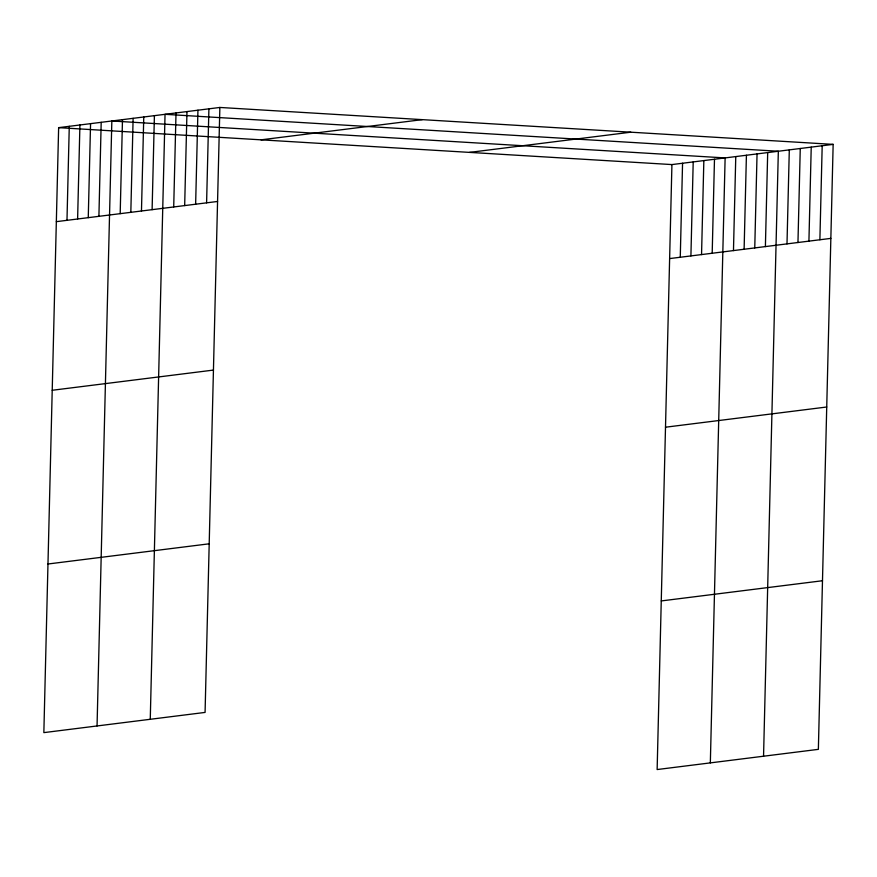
<?xml version="1.0" encoding="UTF-8"?>
<svg xmlns="http://www.w3.org/2000/svg" width="877" height="877" viewBox="0 0 877 877"><rect width="100%" height="100%" fill="white"/><g stroke="black" fill="none" stroke-linecap="round" stroke-linejoin="round"><path stroke-width="1.32" d="M219.864 107.454L58.638 127.647L43.85 732.624L205.075 712.42L219.864 107.454L833.15 144.376L818.362 749.353L657.136 769.546L671.925 164.58L833.15 144.376M66.981 220.324L69.272 126.321M77.614 218.998L79.917 124.983M88.259 217.66L90.561 123.646M98.904 216.334L101.195 122.32M97.051 725.959L111.839 120.982L725.126 157.915L710.337 762.88M120.182 213.659L122.484 119.656M130.826 212.333L133.118 118.318M141.471 210.995L143.762 116.981M152.105 209.669L154.407 115.654M150.263 719.293L165.04 114.317L778.337 151.25L763.549 756.215M173.712 206.961L176.014 112.947M184.674 205.58L186.976 111.576M195.637 204.209L197.939 110.195M206.599 202.839L208.901 108.825M680.267 257.257L682.558 163.243M690.912 255.92L693.203 161.916M701.545 254.593L703.847 160.579M712.19 253.256L714.481 159.241M733.468 250.592L735.77 156.577M744.113 249.254L746.415 155.251M754.757 247.928L757.048 153.913M765.391 246.59L767.693 152.576M786.998 243.883L789.3 149.879M797.96 242.512L800.262 148.498M808.923 241.142L811.225 147.128M819.885 239.761L822.188 145.757M261.017 139.838L422.243 119.645M469.535 152.39L630.76 132.197M56.336 221.662L217.562 201.469M669.622 258.583L830.848 238.391M52.214 390.276L213.44 370.083M665.5 427.209L826.737 407.005M47.972 563.999L209.197 543.806M661.258 600.931L822.483 580.738M58.638 127.647L671.925 164.58"/></g></svg>
